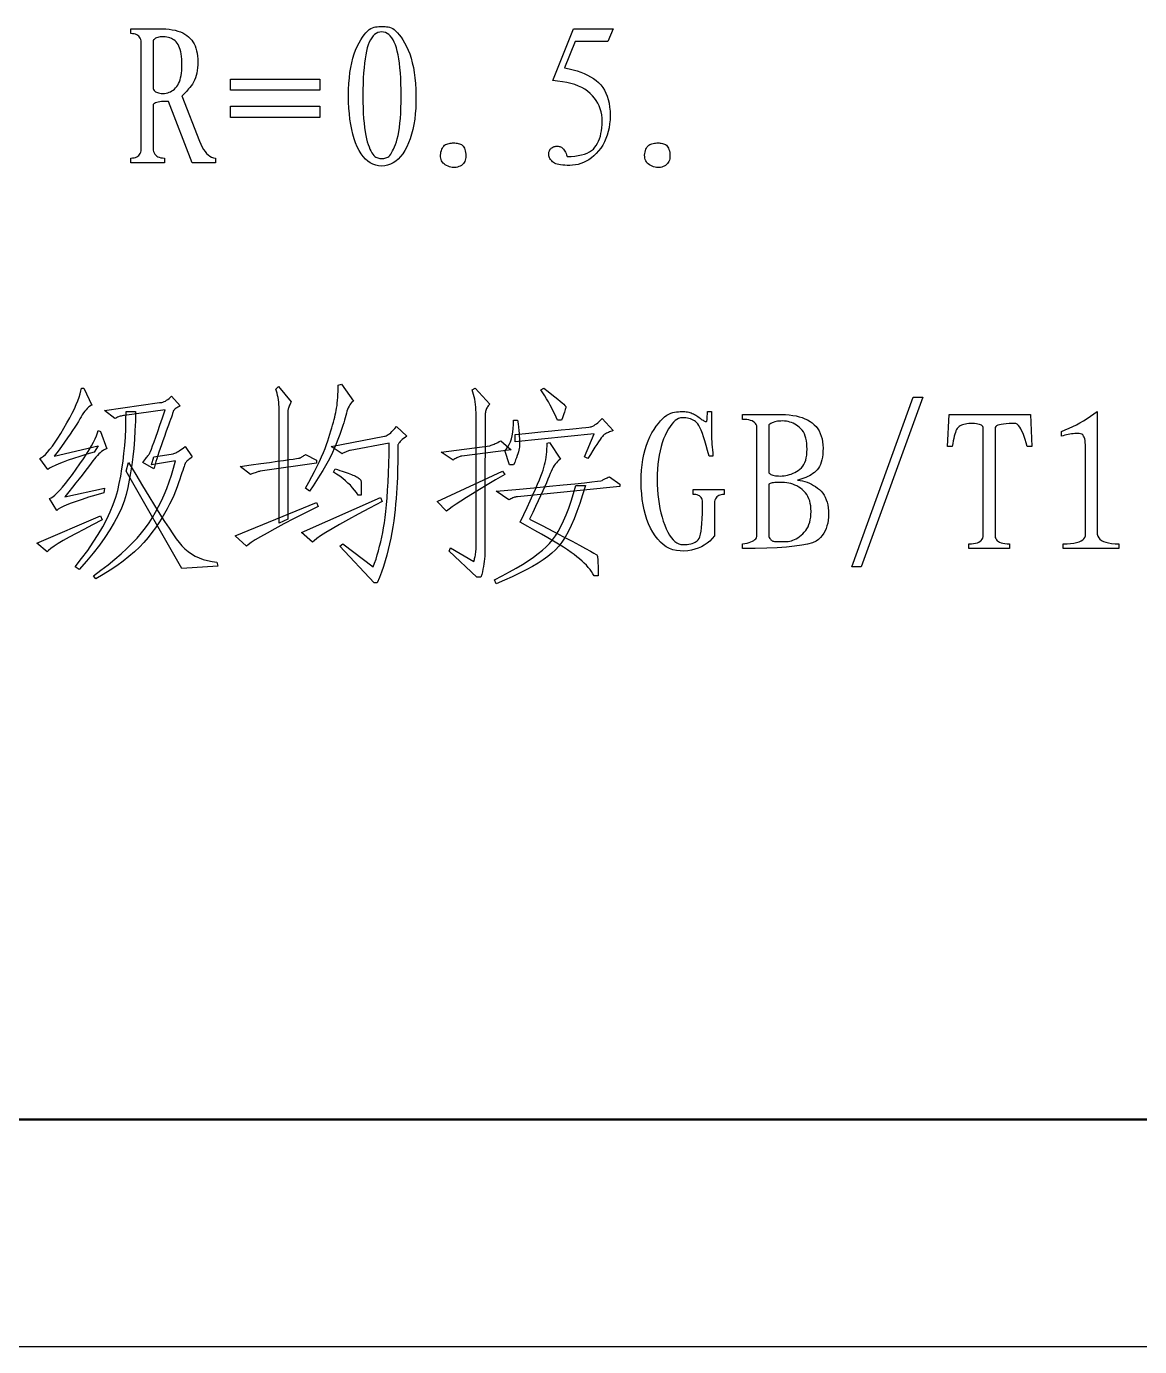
# Model space of a CAD drawing. Extents: x 0 to 420, y 0 to 297.
# Drawn here: x 58.03 to 82.57, y 0 to 29.09 of the extents above; entities that cross this region are included whole.
import ezdxf

# ---------------------------------------------------------------- set-up
doc = ezdxf.new("R2010")
doc.units = 0

msp = doc.modelspace()

# ---------------------------------------------------------------- linework, layer by layer
at = {"color": 7, "lineweight": 50}
msp.add_line((415, 5), (25, 5), dxfattribs=at)
at = {"color": 7, "lineweight": 25}
msp.add_line((0, 0), (420, 0), dxfattribs=at)
for points in [[(66.406, 28.648), (66.444, 28.567), (66.479, 28.48), (66.51, 28.387), (66.537, 28.288), (66.56, 28.182), (66.579, 28.07), (66.594, 27.951), (66.606, 27.827), (66.613, 27.695), (66.617, 27.558), (66.616, 27.42), (66.612, 27.288), (66.602, 27.161), (66.589, 27.04), (66.571, 26.925), (66.548, 26.815), (66.521, 26.711), (66.49, 26.613), (66.455, 26.52), (66.415, 26.433), (66.371, 26.353), (66.325, 26.281), (66.276, 26.218), (66.225, 26.163), (66.171, 26.117), (66.114, 26.079), (66.055, 26.049), (65.993, 26.028), (65.928, 26.015), (65.861, 26.011), (65.794, 26.015), (65.73, 26.028), (65.669, 26.049), (65.611, 26.079), (65.556, 26.117), (65.503, 26.163), (65.454, 26.218), (65.408, 26.281), (65.365, 26.353), (65.325, 26.433), (65.288, 26.52), (65.255, 26.613), (65.226, 26.711), (65.201, 26.815), (65.18, 26.925), (65.162, 27.04), (65.149, 27.161), (65.139, 27.288), (65.133, 27.42), (65.132, 27.558), (65.133, 27.695), (65.139, 27.827), (65.149, 27.951), (65.162, 28.07), (65.18, 28.182), (65.201, 28.288), (65.226, 28.387), (65.255, 28.48), (65.288, 28.567), (65.325, 28.648), (65.363, 28.722), (65.402, 28.788), (65.439, 28.848), (65.477, 28.901), (65.514, 28.947), (65.551, 28.985), (65.587, 29.017), (65.623, 29.042), (65.659, 29.059), (65.694, 29.07), (65.729, 29.076), (65.764, 29.081), (65.799, 29.084), (65.833, 29.087), (65.868, 29.087), (65.902, 29.087), (65.936, 29.084), (65.97, 29.081), (66.003, 29.076), (66.037, 29.07), (66.071, 29.059), (66.105, 29.042), (66.14, 29.017), (66.176, 28.985), (66.213, 28.947), (66.25, 28.901), (66.288, 28.848), (66.326, 28.788), (66.366, 28.722)], [(60.825, 27.365), (60.825, 26.363), (60.834, 26.329), (60.846, 26.299), (60.862, 26.273), (60.881, 26.25), (60.904, 26.231), (60.93, 26.215), (60.96, 26.203), (60.994, 26.194), (61.031, 26.189), (61.071, 26.187), (61.071, 26.081), (60.333, 26.081), (60.333, 26.187), (60.37, 26.188), (60.404, 26.193), (60.434, 26.201), (60.462, 26.212), (60.486, 26.226), (60.508, 26.244), (60.526, 26.264), (60.541, 26.288), (60.553, 26.315), (60.561, 26.345), (60.561, 28.771), (60.553, 28.801), (60.541, 28.828), (60.526, 28.851), (60.508, 28.872), (60.486, 28.889), (60.462, 28.904), (60.434, 28.915), (60.404, 28.923), (60.37, 28.927), (60.333, 28.929), (60.333, 29.034), (61.106, 29.034), (61.178, 29.026), (61.246, 29.015), (61.309, 29.001), (61.369, 28.984), (61.425, 28.964), (61.476, 28.942), (61.524, 28.916), (61.567, 28.888), (61.607, 28.857), (61.642, 28.824), (61.674, 28.787), (61.702, 28.747), (61.727, 28.703), (61.749, 28.656), (61.767, 28.606), (61.783, 28.552), (61.794, 28.496), (61.803, 28.435), (61.808, 28.372), (61.809, 28.305), (61.808, 28.238), (61.803, 28.174), (61.796, 28.114), (61.785, 28.056), (61.772, 28.002), (61.755, 27.951), (61.736, 27.903), (61.714, 27.858), (61.688, 27.816), (61.66, 27.778), (61.631, 27.742), (61.604, 27.71), (61.579, 27.68), (61.556, 27.654), (61.535, 27.63), (61.515, 27.61), (61.498, 27.592), (61.483, 27.578), (61.469, 27.566), (61.458, 27.558), (61.844, 26.556), (61.873, 26.489), (61.903, 26.429), (61.935, 26.375), (61.968, 26.328), (62.003, 26.288), (62.038, 26.254), (62.076, 26.227), (62.114, 26.207), (62.154, 26.194), (62.196, 26.187), (62.196, 26.081), (61.686, 26.081), (61.159, 27.435), (61.105, 27.434), (61.055, 27.432), (61.011, 27.429), (60.97, 27.424), (60.935, 27.417), (60.904, 27.41), (60.877, 27.4), (60.855, 27.39), (60.838, 27.378)], [(61.352, 28.718), (61.33, 28.745), (61.307, 28.769), (61.281, 28.79), (61.254, 28.808), (61.225, 28.824), (61.194, 28.836), (61.161, 28.846), (61.127, 28.853), (61.091, 28.857), (61.053, 28.859), (61.016, 28.858), (60.982, 28.855), (60.952, 28.851), (60.924, 28.845), (60.9, 28.837), (60.878, 28.827), (60.86, 28.816), (60.845, 28.802), (60.833, 28.788), (60.825, 28.771), (60.825, 27.716), (60.833, 27.696), (60.845, 27.678), (60.859, 27.662), (60.875, 27.649), (60.895, 27.637), (60.918, 27.628), (60.943, 27.62), (60.971, 27.615), (61.002, 27.612), (61.036, 27.611), (61.074, 27.612), (61.11, 27.617), (61.145, 27.624), (61.178, 27.635), (61.209, 27.648), (61.239, 27.664), (61.268, 27.684), (61.295, 27.706), (61.32, 27.732), (61.343, 27.76), (61.365, 27.792), (61.385, 27.827), (61.402, 27.866), (61.417, 27.909), (61.429, 27.956), (61.439, 28.006), (61.447, 28.06), (61.453, 28.117), (61.457, 28.179), (61.458, 28.243), (61.457, 28.308), (61.453, 28.369), (61.448, 28.426), (61.441, 28.48), (61.431, 28.529), (61.42, 28.575), (61.406, 28.616), (61.39, 28.654), (61.372, 28.688)], [(65.545, 26.547), (65.564, 26.488), (65.584, 26.435), (65.604, 26.386), (65.625, 26.343), (65.646, 26.305), (65.667, 26.273), (65.689, 26.246), (65.711, 26.224), (65.733, 26.207), (65.756, 26.196), (65.778, 26.188), (65.801, 26.182), (65.823, 26.177), (65.846, 26.175), (65.868, 26.174), (65.889, 26.175), (65.911, 26.177), (65.933, 26.182), (65.954, 26.188), (65.975, 26.196), (65.996, 26.207), (66.017, 26.224), (66.039, 26.246), (66.06, 26.273), (66.081, 26.305), (66.102, 26.343), (66.123, 26.386), (66.144, 26.435), (66.165, 26.488), (66.186, 26.547), (66.206, 26.613), (66.224, 26.686), (66.24, 26.767), (66.254, 26.857), (66.265, 26.954), (66.275, 27.059), (66.282, 27.172), (66.287, 27.292), (66.291, 27.421), (66.292, 27.558), (66.291, 27.695), (66.287, 27.825), (66.282, 27.948), (66.275, 28.064), (66.265, 28.173), (66.254, 28.275), (66.24, 28.37), (66.224, 28.458), (66.206, 28.539), (66.186, 28.613), (66.164, 28.679), (66.139, 28.739), (66.113, 28.792), (66.084, 28.838), (66.052, 28.876), (66.018, 28.908), (65.983, 28.933), (65.944, 28.95), (65.904, 28.961), (65.861, 28.964), (65.818, 28.961), (65.778, 28.95), (65.74, 28.933), (65.705, 28.908), (65.672, 28.876), (65.642, 28.838), (65.614, 28.792), (65.588, 28.739), (65.565, 28.679), (65.545, 28.613), (65.526, 28.539), (65.51, 28.458), (65.495, 28.37), (65.483, 28.275), (65.472, 28.173), (65.463, 28.064), (65.457, 27.948), (65.452, 27.825), (65.449, 27.695), (65.448, 27.558), (65.449, 27.421), (65.452, 27.292), (65.457, 27.172), (65.463, 27.059), (65.472, 26.954), (65.483, 26.857), (65.495, 26.767), (65.51, 26.686), (65.526, 26.613)], [(70.721, 26.995), (70.719, 27.068), (70.711, 27.138), (70.698, 27.206), (70.679, 27.271), (70.655, 27.334), (70.626, 27.394), (70.592, 27.452), (70.553, 27.507), (70.508, 27.56), (70.458, 27.611), (70.402, 27.658), (70.34, 27.701), (70.273, 27.739), (70.199, 27.774), (70.119, 27.804), (70.034, 27.83), (69.942, 27.852), (69.845, 27.869), (69.741, 27.883), (69.632, 27.892), (70.089, 29.034), (70.967, 29.034), (70.844, 28.753), (70.124, 28.753), (69.895, 28.173), (69.991, 28.154), (70.083, 28.132), (70.169, 28.107), (70.251, 28.079), (70.328, 28.048), (70.4, 28.014), (70.468, 27.977), (70.531, 27.937), (70.589, 27.894), (70.642, 27.848), (70.691, 27.798), (70.734, 27.743), (70.772, 27.683), (70.805, 27.619), (70.833, 27.549), (70.856, 27.475), (70.874, 27.395), (70.887, 27.311), (70.895, 27.221), (70.897, 27.127), (70.895, 27.032), (70.887, 26.941), (70.874, 26.854), (70.856, 26.77), (70.833, 26.69), (70.805, 26.614), (70.772, 26.541), (70.734, 26.472), (70.691, 26.407), (70.642, 26.345), (70.591, 26.288), (70.538, 26.237), (70.484, 26.191), (70.428, 26.151), (70.372, 26.117), (70.314, 26.088), (70.255, 26.064), (70.195, 26.047), (70.134, 26.035), (70.071, 26.029), (70.01, 26.026), (69.953, 26.025), (69.9, 26.027), (69.852, 26.03), (69.807, 26.035), (69.767, 26.042), (69.731, 26.051), (69.7, 26.062), (69.672, 26.075), (69.649, 26.09), (69.629, 26.106), (69.611, 26.123), (69.595, 26.14), (69.582, 26.158), (69.57, 26.176), (69.56, 26.195), (69.553, 26.214), (69.548, 26.234), (69.545, 26.254), (69.544, 26.275), (69.544, 26.295), (69.547, 26.314), (69.552, 26.332), (69.558, 26.349), (69.566, 26.365), (69.575, 26.379), (69.587, 26.392), (69.6, 26.404), (69.615, 26.415), (69.632, 26.424), (69.649, 26.432), (69.667, 26.439), (69.684, 26.443), (69.702, 26.447), (69.719, 26.448), (69.737, 26.448), (69.755, 26.447), (69.772, 26.444), (69.79, 26.439), (69.807, 26.433), (69.825, 26.424), (69.841, 26.413), (69.857, 26.399), (69.872, 26.382), (69.886, 26.363), (69.9, 26.34), (69.913, 26.315), (69.925, 26.287), (69.937, 26.256), (69.948, 26.222), (70.036, 26.224), (70.119, 26.23), (70.195, 26.24), (70.266, 26.254), (70.33, 26.273), (70.389, 26.295), (70.441, 26.321), (70.488, 26.351), (70.529, 26.386), (70.563, 26.424), (70.593, 26.466), (70.62, 26.512), (70.644, 26.56), (70.664, 26.613), (70.682, 26.668), (70.696, 26.727), (70.707, 26.789), (70.715, 26.854), (70.72, 26.923)], [(62.53, 27.927), (64.499, 27.927), (64.499, 27.681), (62.53, 27.681)], [(62.53, 27.329), (64.499, 27.329), (64.499, 27.083), (62.53, 27.083)], [(67.592, 26.011), (67.564, 25.998), (67.535, 25.989), (67.506, 25.982), (67.477, 25.979), (67.447, 25.978), (67.417, 25.98), (67.387, 25.986), (67.356, 25.994), (67.325, 26.006), (67.294, 26.02), (67.264, 26.037), (67.238, 26.056), (67.215, 26.077), (67.197, 26.1), (67.182, 26.125), (67.17, 26.153), (67.163, 26.182), (67.159, 26.214), (67.158, 26.248), (67.162, 26.284), (67.168, 26.319), (67.177, 26.351), (67.187, 26.381), (67.2, 26.407), (67.215, 26.431), (67.231, 26.451), (67.25, 26.469), (67.271, 26.483), (67.295, 26.495), (67.32, 26.503), (67.346, 26.51), (67.372, 26.514), (67.398, 26.518), (67.424, 26.52), (67.45, 26.521), (67.475, 26.52), (67.5, 26.518), (67.525, 26.514), (67.55, 26.51), (67.575, 26.503), (67.598, 26.495), (67.62, 26.483), (67.639, 26.468), (67.656, 26.45), (67.672, 26.429), (67.685, 26.404), (67.695, 26.376), (67.704, 26.346), (67.711, 26.312), (67.715, 26.275), (67.717, 26.237), (67.716, 26.202), (67.712, 26.17), (67.704, 26.14), (67.694, 26.112), (67.68, 26.087), (67.663, 26.064), (67.642, 26.044), (67.619, 26.026)], [(72.092, 26.011), (72.064, 25.998), (72.035, 25.989), (72.006, 25.982), (71.977, 25.979), (71.947, 25.978), (71.917, 25.98), (71.887, 25.986), (71.856, 25.994), (71.825, 26.006), (71.794, 26.02), (71.764, 26.037), (71.738, 26.056), (71.715, 26.077), (71.697, 26.1), (71.682, 26.125), (71.67, 26.153), (71.663, 26.182), (71.659, 26.214), (71.658, 26.248), (71.662, 26.284), (71.668, 26.319), (71.677, 26.351), (71.687, 26.381), (71.7, 26.407), (71.715, 26.431), (71.731, 26.451), (71.75, 26.469), (71.771, 26.483), (71.795, 26.495), (71.82, 26.503), (71.846, 26.51), (71.872, 26.514), (71.898, 26.518), (71.924, 26.52), (71.95, 26.521), (71.975, 26.52), (72, 26.518), (72.025, 26.514), (72.05, 26.51), (72.075, 26.503), (72.098, 26.495), (72.12, 26.483), (72.139, 26.468), (72.156, 26.45), (72.172, 26.429), (72.185, 26.404), (72.195, 26.376), (72.204, 26.346), (72.211, 26.312), (72.215, 26.275), (72.217, 26.237), (72.216, 26.202), (72.212, 26.17), (72.204, 26.14), (72.194, 26.112), (72.18, 26.087), (72.163, 26.064), (72.142, 26.044), (72.119, 26.026)], [(59.612, 19.849), (59.524, 19.708), (59.359, 19.66), (59.208, 19.614), (59.071, 19.57), (58.948, 19.528), (58.839, 19.489), (58.744, 19.451), (58.663, 19.415), (58.596, 19.382), (58.543, 19.351), (58.505, 19.322), (58.329, 19.568), (58.366, 19.587), (58.406, 19.617), (58.45, 19.657), (58.498, 19.708), (58.548, 19.77), (58.603, 19.842), (58.661, 19.925), (58.723, 20.018), (58.788, 20.121), (58.856, 20.236), (58.923, 20.352), (58.984, 20.462), (59.039, 20.566), (59.087, 20.663), (59.129, 20.754), (59.164, 20.839), (59.193, 20.917), (59.216, 20.989), (59.233, 21.055), (59.243, 21.115), (59.296, 21.115), (59.471, 20.745), (59.447, 20.733), (59.421, 20.716), (59.396, 20.696), (59.37, 20.671), (59.344, 20.642), (59.317, 20.609), (59.29, 20.573), (59.263, 20.532), (59.236, 20.487), (59.208, 20.438), (59.177, 20.384), (59.14, 20.324), (59.098, 20.257), (59.05, 20.185), (58.997, 20.106), (58.938, 20.021), (58.873, 19.93), (58.803, 19.833), (58.727, 19.73), (58.645, 19.62)], [(63.602, 18.144), (63.602, 20.605), (63.602, 20.657), (63.599, 20.709), (63.596, 20.76), (63.591, 20.81), (63.585, 20.86), (63.577, 20.909), (63.568, 20.957), (63.557, 21.004), (63.545, 21.051), (63.532, 21.097), (63.585, 21.15), (63.866, 20.816), (63.853, 20.788), (63.841, 20.763), (63.83, 20.739), (63.821, 20.717), (63.813, 20.697), (63.807, 20.679), (63.802, 20.662), (63.798, 20.647), (63.796, 20.634), (63.796, 20.622), (63.796, 20.589), (63.796, 20.51), (63.796, 20.385), (63.796, 20.215), (63.796, 19.998), (63.796, 19.736), (63.796, 19.429), (63.796, 19.075), (63.796, 18.676), (63.796, 18.232)], [(64.85, 20.578), (64.86, 20.627), (64.869, 20.679), (64.877, 20.733), (64.884, 20.789), (64.89, 20.849), (64.895, 20.911), (64.898, 20.975), (64.901, 21.042), (64.902, 21.112), (64.903, 21.185), (64.973, 21.202), (65.237, 20.833), (65.216, 20.817), (65.197, 20.798), (65.178, 20.775), (65.16, 20.749), (65.142, 20.719), (65.126, 20.686), (65.111, 20.649), (65.096, 20.608), (65.083, 20.564), (65.07, 20.517), (65.057, 20.466), (65.042, 20.412), (65.024, 20.355), (65.005, 20.295), (64.984, 20.231), (64.961, 20.165), (64.936, 20.095), (64.91, 20.022), (64.881, 19.946), (64.85, 19.867), (64.816, 19.784), (64.776, 19.696), (64.732, 19.605), (64.682, 19.509), (64.626, 19.409), (64.565, 19.305), (64.5, 19.197), (64.428, 19.085), (64.352, 18.968), (64.27, 18.847), (64.182, 18.917), (64.254, 19.045), (64.32, 19.167), (64.382, 19.284), (64.438, 19.395), (64.49, 19.502), (64.537, 19.603), (64.578, 19.699), (64.615, 19.789), (64.647, 19.874), (64.674, 19.954), (64.698, 20.03), (64.721, 20.103), (64.742, 20.173), (64.762, 20.24), (64.78, 20.304), (64.797, 20.365), (64.812, 20.423), (64.826, 20.478), (64.839, 20.529)], [(67.891, 17.3), (67.898, 17.319), (67.905, 17.339), (67.911, 17.361), (67.917, 17.384), (67.922, 17.41), (67.927, 17.437), (67.932, 17.466), (67.936, 17.497), (67.94, 17.529), (67.944, 17.564), (67.944, 20.517), (67.943, 20.579), (67.94, 20.641), (67.936, 20.7), (67.93, 20.759), (67.922, 20.816), (67.912, 20.871), (67.901, 20.925), (67.888, 20.978), (67.873, 21.029), (67.856, 21.079), (67.926, 21.115), (68.243, 20.763), (68.226, 20.745), (68.211, 20.727), (68.197, 20.708), (68.185, 20.688), (68.175, 20.669), (68.166, 20.648), (68.159, 20.627), (68.153, 20.605), (68.149, 20.583), (68.146, 20.561), (68.144, 20.51), (68.143, 20.403), (68.142, 20.24), (68.141, 20.021), (68.14, 19.746), (68.139, 19.414), (68.138, 19.027), (68.138, 18.584), (68.137, 18.084), (68.137, 17.529), (68.136, 17.472), (68.134, 17.415), (68.129, 17.358), (68.123, 17.301), (68.115, 17.243), (68.106, 17.185), (68.094, 17.126), (68.081, 17.067), (68.066, 17.008), (68.049, 16.949), (67.962, 16.949), (67.346, 17.529), (67.382, 17.599)], [(69.737, 20.411), (69.708, 20.478), (69.677, 20.545), (69.645, 20.612), (69.61, 20.679), (69.574, 20.745), (69.537, 20.812), (69.497, 20.879), (69.456, 20.946), (69.413, 21.013), (69.368, 21.079), (69.438, 21.115), (69.528, 21.044), (69.609, 20.98), (69.681, 20.923), (69.743, 20.873), (69.796, 20.829), (69.84, 20.792), (69.874, 20.761), (69.899, 20.738), (69.915, 20.721), (69.922, 20.71), (69.922, 20.701), (69.92, 20.687), (69.917, 20.669), (69.91, 20.646), (69.902, 20.618), (69.891, 20.586), (69.878, 20.549), (69.862, 20.508), (69.845, 20.462), (69.825, 20.411)], [(60.965, 20.798), (60.99, 20.8), (61.015, 20.804), (61.041, 20.811), (61.067, 20.821), (61.093, 20.833), (61.119, 20.849), (61.146, 20.867), (61.174, 20.888), (61.201, 20.912), (61.229, 20.939), (61.423, 20.728), (61.396, 20.714), (61.371, 20.7), (61.349, 20.686), (61.33, 20.673), (61.313, 20.66), (61.298, 20.647), (61.286, 20.634), (61.276, 20.621), (61.269, 20.608), (61.264, 20.596), (61.259, 20.579), (61.251, 20.555), (61.24, 20.521), (61.225, 20.479), (61.207, 20.429), (61.186, 20.37), (61.162, 20.303), (61.135, 20.228), (61.105, 20.144), (61.071, 20.051), (61.037, 19.957), (61.006, 19.868), (60.977, 19.784), (60.95, 19.705), (60.926, 19.631), (60.904, 19.563), (60.885, 19.499), (60.868, 19.441), (60.854, 19.387), (60.842, 19.339), (60.596, 19.48), (60.62, 19.51), (60.642, 19.538), (60.661, 19.564), (60.679, 19.587), (60.695, 19.607), (60.709, 19.625), (60.721, 19.641), (60.731, 19.654), (60.74, 19.665), (60.746, 19.673), (60.754, 19.689), (60.768, 19.723), (60.788, 19.775), (60.813, 19.845), (60.845, 19.932), (60.882, 20.038), (60.925, 20.162), (60.974, 20.303), (61.028, 20.463), (61.089, 20.64), (60.192, 20.517), (60.168, 20.513), (60.144, 20.508), (60.121, 20.503), (60.099, 20.497), (60.078, 20.491), (60.057, 20.483), (60.037, 20.475), (60.018, 20.466), (59.999, 20.457), (59.981, 20.447), (59.753, 20.622)], [(77.577, 20.921), (77.788, 20.921), (76.434, 17.177), (76.223, 17.177)], [(60.438, 20.605), (60.433, 20.39), (60.424, 20.183), (60.412, 19.983), (60.396, 19.789), (60.377, 19.603), (60.354, 19.424), (60.327, 19.251), (60.298, 19.086), (60.264, 18.928), (60.227, 18.777), (60.182, 18.627), (60.124, 18.474), (60.053, 18.318), (59.968, 18.158), (59.871, 17.994), (59.761, 17.827), (59.638, 17.657), (59.502, 17.483), (59.352, 17.305), (59.19, 17.124), (59.102, 17.177), (59.248, 17.362), (59.382, 17.543), (59.504, 17.72), (59.615, 17.894), (59.715, 18.065), (59.804, 18.232), (59.88, 18.395), (59.946, 18.555), (60, 18.712), (60.043, 18.865), (60.078, 19.018), (60.109, 19.176), (60.137, 19.339), (60.161, 19.506), (60.181, 19.678), (60.198, 19.854), (60.211, 20.035), (60.22, 20.22), (60.225, 20.41), (60.227, 20.605)], [(68.902, 19.849), (68.899, 19.819), (68.894, 19.787), (68.886, 19.752), (68.877, 19.714), (68.865, 19.673), (68.85, 19.63), (68.834, 19.583), (68.815, 19.534), (68.794, 19.482), (68.77, 19.427), (68.682, 19.427), (68.577, 19.743), (68.614, 19.782), (68.646, 19.826), (68.675, 19.877), (68.701, 19.935), (68.722, 19.998), (68.739, 20.068), (68.753, 20.145), (68.762, 20.227), (68.768, 20.316), (68.77, 20.411), (68.858, 20.411), (68.868, 20.33), (68.877, 20.254), (68.884, 20.184), (68.89, 20.119), (68.895, 20.06), (68.899, 20.006), (68.902, 19.959), (68.903, 19.916), (68.903, 19.88)], [(68.805, 20.095), (69.103, 20.125), (69.372, 20.152), (69.611, 20.176), (69.821, 20.198), (70.001, 20.216), (70.151, 20.231), (70.272, 20.243), (70.363, 20.253), (70.425, 20.259), (70.458, 20.262), (70.476, 20.265), (70.496, 20.272), (70.518, 20.282), (70.542, 20.296), (70.568, 20.313), (70.595, 20.333), (70.624, 20.356), (70.655, 20.383), (70.687, 20.413), (70.721, 20.447), (70.967, 20.183), (70.937, 20.172), (70.908, 20.162), (70.882, 20.152), (70.858, 20.142), (70.836, 20.132), (70.816, 20.123), (70.798, 20.113), (70.782, 20.104), (70.768, 20.095), (70.757, 20.086), (70.743, 20.073), (70.726, 20.051), (70.703, 20.021), (70.675, 19.982), (70.642, 19.935), (70.605, 19.878), (70.562, 19.814), (70.515, 19.74), (70.462, 19.658), (70.405, 19.568), (70.335, 19.603), (70.546, 20.113), (68.805, 19.937)], [(72.277, 20.578), (72.32, 20.586), (72.361, 20.593), (72.401, 20.598), (72.439, 20.601), (72.475, 20.603), (72.509, 20.603), (72.542, 20.601), (72.572, 20.598), (72.601, 20.593), (72.629, 20.587), (72.655, 20.58), (72.681, 20.571), (72.707, 20.561), (72.733, 20.549), (72.758, 20.537), (72.784, 20.523), (72.809, 20.508), (72.834, 20.492), (72.859, 20.474), (72.883, 20.455), (72.907, 20.437), (72.928, 20.422), (72.948, 20.408), (72.965, 20.398), (72.98, 20.389), (72.993, 20.384), (73.004, 20.38), (73.013, 20.379), (73.02, 20.381), (73.024, 20.385), (73.027, 20.392), (73.03, 20.402), (73.033, 20.416), (73.035, 20.433), (73.037, 20.453), (73.039, 20.477), (73.04, 20.504), (73.041, 20.534), (73.041, 20.568), (73.042, 20.605), (73.13, 20.605), (73.13, 20.566), (73.13, 20.526), (73.13, 20.486), (73.13, 20.446), (73.13, 20.405), (73.13, 20.363), (73.13, 20.321), (73.13, 20.279), (73.13, 20.235), (73.13, 20.192), (73.13, 20.146), (73.131, 20.099), (73.133, 20.048), (73.135, 19.995), (73.138, 19.939), (73.142, 19.881), (73.147, 19.819), (73.152, 19.756), (73.158, 19.689), (73.165, 19.62), (73.077, 19.62), (73.046, 19.742), (73.015, 19.852), (72.986, 19.953), (72.957, 20.042), (72.93, 20.121), (72.903, 20.19), (72.877, 20.248), (72.852, 20.295), (72.828, 20.332), (72.804, 20.359), (72.781, 20.379), (72.755, 20.397), (72.728, 20.412), (72.699, 20.426), (72.668, 20.438), (72.636, 20.447), (72.601, 20.455), (72.565, 20.46), (72.527, 20.463), (72.488, 20.464), (72.448, 20.46), (72.408, 20.449), (72.369, 20.429), (72.33, 20.402), (72.292, 20.367), (72.255, 20.325), (72.218, 20.275), (72.181, 20.217), (72.145, 20.151), (72.11, 20.077), (72.077, 19.998), (72.047, 19.915), (72.02, 19.828), (71.998, 19.737), (71.978, 19.642), (71.962, 19.544), (71.95, 19.441), (71.941, 19.335), (71.936, 19.225), (71.934, 19.111), (71.936, 18.996), (71.941, 18.885), (71.949, 18.776), (71.961, 18.67), (71.976, 18.568), (71.994, 18.468), (72.016, 18.372), (72.041, 18.278), (72.07, 18.188), (72.101, 18.1), (72.135, 18.018), (72.171, 17.945), (72.208, 17.88), (72.246, 17.824), (72.286, 17.777), (72.327, 17.738), (72.369, 17.708), (72.413, 17.686), (72.459, 17.674), (72.506, 17.669), (72.552, 17.67), (72.595, 17.673), (72.635, 17.679), (72.673, 17.686), (72.708, 17.696), (72.74, 17.707), (72.769, 17.721), (72.795, 17.737), (72.819, 17.755), (72.84, 17.775), (72.858, 17.802), (72.874, 17.843), (72.889, 17.897), (72.901, 17.963), (72.912, 18.043), (72.921, 18.135), (72.927, 18.241), (72.932, 18.36), (72.935, 18.491), (72.936, 18.636), (72.928, 18.663), (72.917, 18.687), (72.902, 18.708), (72.886, 18.726), (72.866, 18.742), (72.843, 18.754), (72.818, 18.764), (72.79, 18.771), (72.759, 18.775), (72.725, 18.777), (72.725, 18.882), (73.411, 18.882), (73.411, 18.777), (73.377, 18.775), (73.346, 18.77), (73.318, 18.762), (73.293, 18.751), (73.27, 18.737), (73.25, 18.72), (73.234, 18.699), (73.22, 18.675), (73.208, 18.649), (73.2, 18.618), (73.2, 17.863), (73.149, 17.802), (73.094, 17.748), (73.036, 17.7), (72.973, 17.657), (72.908, 17.621), (72.838, 17.59), (72.765, 17.566), (72.688, 17.548), (72.607, 17.535), (72.523, 17.529), (72.439, 17.53), (72.358, 17.54), (72.281, 17.558), (72.207, 17.586), (72.136, 17.623), (72.07, 17.669), (72.006, 17.724), (71.947, 17.787), (71.89, 17.86), (71.838, 17.942), (71.789, 18.03), (71.746, 18.124), (71.708, 18.222), (71.674, 18.326), (71.646, 18.434), (71.623, 18.547), (71.606, 18.665), (71.593, 18.788), (71.585, 18.916), (71.583, 19.049), (71.585, 19.182), (71.592, 19.309), (71.604, 19.431), (71.621, 19.547), (71.642, 19.658), (71.668, 19.763), (71.699, 19.863), (71.735, 19.958), (71.775, 20.047), (71.82, 20.13), (71.867, 20.207), (71.914, 20.277), (71.961, 20.34), (72.007, 20.396), (72.053, 20.444), (72.098, 20.486), (72.144, 20.52), (72.188, 20.546), (72.233, 20.566)], [(73.815, 17.687), (73.869, 17.695), (73.918, 17.704), (73.962, 17.716), (74.001, 17.729), (74.035, 17.744), (74.064, 17.761), (74.088, 17.779), (74.108, 17.799), (74.122, 17.821), (74.132, 17.845), (74.132, 20.288), (74.119, 20.315), (74.102, 20.339), (74.081, 20.36), (74.056, 20.378), (74.026, 20.394), (73.992, 20.407), (73.954, 20.416), (73.912, 20.423), (73.866, 20.428), (73.815, 20.429), (73.815, 20.534), (74.676, 20.534), (74.762, 20.533), (74.844, 20.527), (74.922, 20.518), (74.996, 20.505), (75.065, 20.488), (75.131, 20.468), (75.193, 20.444), (75.25, 20.416), (75.304, 20.385), (75.353, 20.35), (75.398, 20.311), (75.439, 20.269), (75.474, 20.223), (75.505, 20.173), (75.531, 20.119), (75.553, 20.062), (75.569, 20.001), (75.581, 19.936), (75.588, 19.868), (75.59, 19.796), (75.589, 19.725), (75.584, 19.658), (75.576, 19.595), (75.565, 19.537), (75.551, 19.484), (75.534, 19.435), (75.513, 19.391), (75.489, 19.352), (75.462, 19.317), (75.432, 19.286), (75.4, 19.259), (75.365, 19.234), (75.329, 19.21), (75.292, 19.188), (75.252, 19.168), (75.211, 19.149), (75.168, 19.133), (75.123, 19.118), (75.076, 19.104), (75.028, 19.093), (75.083, 19.085), (75.137, 19.073), (75.19, 19.059), (75.24, 19.042), (75.289, 19.023), (75.337, 19), (75.383, 18.975), (75.427, 18.947), (75.47, 18.916), (75.511, 18.882), (75.55, 18.845), (75.584, 18.804), (75.614, 18.76), (75.641, 18.712), (75.663, 18.66), (75.681, 18.605), (75.695, 18.546), (75.705, 18.483), (75.712, 18.416), (75.714, 18.346), (75.711, 18.276), (75.705, 18.208), (75.694, 18.144), (75.678, 18.083), (75.659, 18.025), (75.634, 17.971), (75.606, 17.919), (75.573, 17.871), (75.536, 17.826), (75.494, 17.784), (75.437, 17.745), (75.356, 17.711), (75.25, 17.68), (75.12, 17.654), (74.964, 17.632), (74.784, 17.614), (74.579, 17.6), (74.349, 17.589), (74.094, 17.583), (73.815, 17.581)], [(74.703, 20.394), (74.663, 20.393), (74.626, 20.39), (74.59, 20.386), (74.557, 20.38), (74.525, 20.372), (74.495, 20.362), (74.467, 20.351), (74.441, 20.338), (74.417, 20.323), (74.395, 20.306), (74.395, 19.251), (74.407, 19.238), (74.422, 19.226), (74.44, 19.215), (74.461, 19.206), (74.485, 19.199), (74.512, 19.192), (74.542, 19.187), (74.575, 19.184), (74.611, 19.182), (74.65, 19.181), (74.69, 19.182), (74.731, 19.186), (74.771, 19.192), (74.81, 19.201), (74.85, 19.212), (74.889, 19.225), (74.929, 19.241), (74.968, 19.26), (75.007, 19.281), (75.046, 19.304), (75.082, 19.331), (75.115, 19.362), (75.144, 19.398), (75.169, 19.438), (75.191, 19.482), (75.208, 19.531), (75.222, 19.584), (75.231, 19.642), (75.237, 19.703), (75.239, 19.77), (75.237, 19.836), (75.232, 19.899), (75.224, 19.957), (75.212, 20.012), (75.197, 20.062), (75.179, 20.108), (75.157, 20.151), (75.132, 20.189), (75.104, 20.223), (75.072, 20.253), (75.038, 20.28), (75.004, 20.304), (74.969, 20.325), (74.933, 20.343), (74.896, 20.359), (74.859, 20.371), (74.821, 20.381), (74.782, 20.388), (74.743, 20.392)], [(79.844, 20.341), (79.764, 20.34), (79.691, 20.338), (79.626, 20.333), (79.569, 20.327), (79.519, 20.319), (79.477, 20.309), (79.443, 20.298), (79.417, 20.285), (79.398, 20.27), (79.387, 20.253), (79.387, 17.827), (79.397, 17.801), (79.411, 17.777), (79.431, 17.756), (79.455, 17.737), (79.484, 17.722), (79.518, 17.709), (79.557, 17.699), (79.601, 17.692), (79.65, 17.688), (79.704, 17.687), (79.704, 17.581), (78.807, 17.581), (78.807, 17.687), (78.861, 17.688), (78.91, 17.693), (78.954, 17.701), (78.993, 17.712), (79.027, 17.726), (79.056, 17.744), (79.08, 17.764), (79.1, 17.788), (79.114, 17.815), (79.124, 17.845), (79.124, 20.253), (79.115, 20.27), (79.101, 20.285), (79.084, 20.298), (79.062, 20.309), (79.036, 20.319), (79.006, 20.327), (78.971, 20.333), (78.932, 20.338), (78.89, 20.34), (78.842, 20.341), (78.802, 20.337), (78.764, 20.332), (78.729, 20.325), (78.696, 20.317), (78.667, 20.308), (78.64, 20.298), (78.616, 20.286), (78.595, 20.274), (78.577, 20.26), (78.561, 20.244), (78.547, 20.226), (78.534, 20.203), (78.521, 20.174), (78.508, 20.14), (78.495, 20.102), (78.483, 20.058), (78.471, 20.009), (78.46, 19.955), (78.449, 19.896), (78.438, 19.831), (78.333, 19.831), (78.368, 20.534), (80.161, 20.534), (80.196, 19.831), (80.09, 19.831), (80.069, 19.912), (80.047, 19.987), (80.024, 20.054), (80, 20.115), (79.976, 20.17), (79.951, 20.217), (79.926, 20.258), (79.899, 20.293), (79.872, 20.32)], [(81.374, 19.867), (81.372, 19.917), (81.367, 19.961), (81.359, 20), (81.347, 20.034), (81.332, 20.062), (81.314, 20.085), (81.292, 20.102), (81.267, 20.114), (81.238, 20.12), (81.207, 20.121), (81.173, 20.119), (81.139, 20.116), (81.104, 20.112), (81.069, 20.107), (81.033, 20.102), (80.997, 20.095), (80.96, 20.088), (80.923, 20.079), (80.885, 20.07), (80.846, 20.06), (80.846, 20.165), (80.93, 20.198), (81.013, 20.234), (81.095, 20.271), (81.175, 20.312), (81.255, 20.354), (81.334, 20.399), (81.411, 20.447), (81.488, 20.497), (81.563, 20.55), (81.637, 20.605), (81.637, 17.898), (81.648, 17.858), (81.668, 17.822), (81.695, 17.79), (81.73, 17.763), (81.774, 17.74), (81.825, 17.721), (81.885, 17.706), (81.952, 17.695), (82.028, 17.689), (82.112, 17.687), (82.112, 17.581), (80.882, 17.581), (80.882, 17.687), (80.969, 17.689), (81.047, 17.694), (81.118, 17.703), (81.18, 17.715), (81.233, 17.731), (81.278, 17.75), (81.315, 17.773), (81.343, 17.799), (81.362, 17.829), (81.374, 17.863)], [(59.735, 18.812), (59.56, 18.76), (59.401, 18.712), (59.258, 18.666), (59.13, 18.623), (59.019, 18.583), (58.923, 18.546), (58.843, 18.512), (58.779, 18.48), (58.73, 18.451), (58.698, 18.425), (58.54, 18.689), (58.574, 18.702), (58.614, 18.726), (58.659, 18.761), (58.71, 18.808), (58.766, 18.867), (58.828, 18.937), (58.895, 19.018), (58.967, 19.111), (59.045, 19.215), (59.129, 19.33), (59.211, 19.448), (59.286, 19.559), (59.353, 19.662), (59.413, 19.758), (59.465, 19.847), (59.509, 19.928), (59.546, 20.003), (59.576, 20.07), (59.598, 20.13), (59.612, 20.183), (59.665, 20.165), (59.805, 19.779), (59.777, 19.77), (59.748, 19.757), (59.719, 19.74), (59.689, 19.72), (59.658, 19.695), (59.627, 19.667), (59.596, 19.635), (59.563, 19.599), (59.531, 19.559), (59.498, 19.515), (59.461, 19.466), (59.419, 19.41), (59.371, 19.348), (59.318, 19.279), (59.258, 19.203), (59.193, 19.12), (59.122, 19.031), (59.045, 18.936), (58.962, 18.833), (58.874, 18.724), (59.753, 18.917)], [(65.676, 17.177), (65.707, 17.263), (65.737, 17.351), (65.765, 17.442), (65.792, 17.536), (65.817, 17.632), (65.841, 17.731), (65.863, 17.832), (65.885, 17.936), (65.904, 18.043), (65.923, 18.153), (65.939, 18.27), (65.955, 18.4), (65.969, 18.543), (65.982, 18.698), (65.993, 18.867), (66.003, 19.048), (66.011, 19.242), (66.018, 19.449), (66.024, 19.669), (66.028, 19.902), (65.167, 19.743), (65.149, 19.74), (65.132, 19.735), (65.114, 19.73), (65.096, 19.724), (65.079, 19.717), (65.061, 19.71), (65.044, 19.702), (65.026, 19.693), (65.008, 19.683), (64.991, 19.673), (64.745, 19.831), (65.923, 20.06), (65.941, 20.062), (65.961, 20.068), (65.983, 20.079), (66.007, 20.094), (66.032, 20.113), (66.06, 20.136), (66.089, 20.163), (66.119, 20.195), (66.152, 20.231), (66.186, 20.271), (66.415, 20.06), (66.378, 20.033), (66.345, 20.007), (66.316, 19.983), (66.291, 19.961), (66.27, 19.941), (66.252, 19.923), (66.239, 19.906), (66.229, 19.891), (66.223, 19.878), (66.221, 19.867), (66.221, 19.851), (66.221, 19.825), (66.221, 19.79), (66.22, 19.744), (66.219, 19.689), (66.218, 19.623), (66.217, 19.547), (66.216, 19.462), (66.214, 19.366), (66.213, 19.26), (66.21, 19.148), (66.206, 19.035), (66.199, 18.92), (66.191, 18.803), (66.182, 18.684), (66.17, 18.564), (66.157, 18.442), (66.142, 18.318), (66.126, 18.192), (66.107, 18.065), (66.086, 17.937), (66.062, 17.81), (66.036, 17.684), (66.006, 17.559), (65.973, 17.434), (65.937, 17.311), (65.899, 17.188), (65.857, 17.066), (65.812, 16.945), (65.764, 16.825), (65.694, 16.825), (64.938, 17.634), (65.008, 17.687)], [(60.798, 17.933), (60.715, 17.825), (60.622, 17.718), (60.521, 17.612), (60.41, 17.508), (60.291, 17.406), (60.163, 17.304), (60.025, 17.204), (59.879, 17.106), (59.724, 17.009), (59.559, 16.913), (59.507, 16.984), (59.674, 17.106), (59.831, 17.227), (59.979, 17.347), (60.117, 17.466), (60.245, 17.584), (60.363, 17.7), (60.471, 17.815), (60.57, 17.929), (60.658, 18.041), (60.737, 18.153), (60.809, 18.266), (60.878, 18.384), (60.944, 18.508), (61.007, 18.636), (61.067, 18.77), (61.123, 18.909), (61.176, 19.053), (61.226, 19.202), (61.273, 19.356), (61.317, 19.515), (60.79, 19.427), (60.842, 19.603), (61.264, 19.673), (61.283, 19.678), (61.303, 19.685), (61.325, 19.695), (61.349, 19.707), (61.374, 19.721), (61.401, 19.739), (61.43, 19.758), (61.461, 19.78), (61.494, 19.804), (61.528, 19.831), (61.686, 19.603), (61.659, 19.582), (61.635, 19.563), (61.613, 19.545), (61.593, 19.528), (61.576, 19.513), (61.562, 19.498), (61.55, 19.485), (61.54, 19.473), (61.533, 19.463), (61.528, 19.453), (61.523, 19.44), (61.515, 19.419), (61.505, 19.389), (61.491, 19.351), (61.475, 19.304), (61.456, 19.249), (61.434, 19.185), (61.41, 19.113), (61.382, 19.033), (61.352, 18.944), (61.318, 18.85), (61.279, 18.754), (61.236, 18.657), (61.188, 18.558), (61.135, 18.458), (61.077, 18.356), (61.014, 18.253), (60.947, 18.148), (60.875, 18.041)], [(68.489, 19.954), (68.717, 19.761), (67.628, 19.62), (67.61, 19.616), (67.592, 19.611), (67.573, 19.605), (67.554, 19.598), (67.535, 19.59), (67.516, 19.58), (67.496, 19.57), (67.476, 19.559), (67.455, 19.546), (67.434, 19.533), (67.171, 19.708), (68.243, 19.849), (68.258, 19.853), (68.275, 19.859), (68.295, 19.866), (68.316, 19.874), (68.34, 19.884), (68.365, 19.895), (68.393, 19.908), (68.423, 19.922), (68.455, 19.938)], [(68.911, 18.161), (68.992, 18.331), (69.066, 18.489), (69.134, 18.634), (69.195, 18.768), (69.249, 18.889), (69.297, 18.998), (69.338, 19.095), (69.372, 19.18), (69.4, 19.252), (69.421, 19.313), (69.437, 19.368), (69.452, 19.424), (69.465, 19.48), (69.477, 19.538), (69.486, 19.596), (69.494, 19.656), (69.501, 19.716), (69.505, 19.777), (69.508, 19.839), (69.508, 19.902), (69.561, 19.919), (69.807, 19.55), (69.783, 19.537), (69.759, 19.521), (69.735, 19.499), (69.712, 19.474), (69.689, 19.445), (69.666, 19.411), (69.644, 19.373), (69.622, 19.331), (69.6, 19.284), (69.579, 19.234), (69.555, 19.176), (69.527, 19.109), (69.493, 19.033), (69.455, 18.947), (69.412, 18.851), (69.364, 18.746), (69.311, 18.632), (69.253, 18.508), (69.19, 18.375), (69.122, 18.232), (69.399, 18.088), (69.648, 17.958), (69.868, 17.843), (70.06, 17.742), (70.223, 17.656), (70.357, 17.584), (70.462, 17.527), (70.539, 17.484), (70.587, 17.455), (70.607, 17.441), (70.612, 17.43), (70.617, 17.411), (70.621, 17.385), (70.624, 17.351), (70.627, 17.309), (70.629, 17.259), (70.631, 17.202), (70.632, 17.137), (70.633, 17.064), (70.633, 16.984), (70.546, 16.984), (70.519, 17.029), (70.489, 17.075), (70.454, 17.122), (70.416, 17.168), (70.374, 17.214), (70.328, 17.261), (70.279, 17.308), (70.225, 17.355), (70.167, 17.402), (70.106, 17.45), (70.037, 17.499), (69.957, 17.554), (69.866, 17.613), (69.763, 17.677), (69.649, 17.746), (69.524, 17.82), (69.388, 17.898), (69.24, 17.981), (69.081, 18.069)], [(62.741, 19.392), (62.982, 19.425), (63.198, 19.456), (63.39, 19.482), (63.558, 19.506), (63.701, 19.526), (63.82, 19.543), (63.914, 19.556), (63.984, 19.566), (64.029, 19.573), (64.05, 19.576), (64.06, 19.579), (64.07, 19.582), (64.081, 19.587), (64.093, 19.593), (64.105, 19.601), (64.119, 19.609), (64.134, 19.619), (64.149, 19.63), (64.165, 19.642), (64.182, 19.656), (64.428, 19.533), (64.428, 19.462), (63.18, 19.286), (63.166, 19.283), (63.149, 19.278), (63.132, 19.273), (63.113, 19.267), (63.092, 19.26), (63.071, 19.253), (63.047, 19.245), (63.023, 19.236), (62.997, 19.226), (62.969, 19.216)], [(62.231, 17.283), (62.249, 17.195), (61.458, 17.142), (60.227, 19.286), (60.28, 19.48), (60.44, 19.212), (60.589, 18.965), (60.727, 18.738), (60.855, 18.531), (60.972, 18.344), (61.078, 18.177), (61.174, 18.031), (61.259, 17.905), (61.333, 17.799), (61.396, 17.713), (61.457, 17.641), (61.522, 17.575), (61.593, 17.516), (61.669, 17.463), (61.75, 17.417), (61.836, 17.377), (61.927, 17.343), (62.023, 17.317), (62.125, 17.296)], [(64.798, 19.269), (64.833, 19.339), (64.888, 19.322), (64.94, 19.305), (64.989, 19.289), (65.035, 19.273), (65.079, 19.258), (65.12, 19.243), (65.158, 19.229), (65.193, 19.215), (65.225, 19.202), (65.255, 19.19), (65.281, 19.178), (65.306, 19.165), (65.327, 19.154), (65.346, 19.142), (65.362, 19.13), (65.376, 19.119), (65.387, 19.108), (65.395, 19.097), (65.401, 19.086), (65.404, 19.075), (65.406, 19.063), (65.407, 19.046), (65.408, 19.025), (65.41, 19), (65.411, 18.97), (65.411, 18.936), (65.412, 18.898), (65.412, 18.856), (65.413, 18.81), (65.413, 18.759), (65.342, 18.759), (65.305, 18.815), (65.264, 18.869), (65.22, 18.923), (65.171, 18.976), (65.118, 19.027), (65.062, 19.078), (65.002, 19.127), (64.937, 19.175), (64.869, 19.223)], [(68.577, 19.216), (68.374, 19.097), (68.188, 18.987), (68.018, 18.885), (67.865, 18.791), (67.729, 18.706), (67.609, 18.63), (67.505, 18.562), (67.418, 18.502), (67.348, 18.45), (67.294, 18.408), (67.083, 18.618), (68.524, 19.286)], [(69.693, 17.555), (69.615, 17.483), (69.525, 17.41), (69.424, 17.336), (69.311, 17.262), (69.185, 17.188), (69.049, 17.113), (68.9, 17.038), (68.74, 16.962), (68.567, 16.885), (68.383, 16.808), (68.348, 16.896), (68.519, 16.983), (68.678, 17.068), (68.827, 17.152), (68.964, 17.235), (69.091, 17.315), (69.207, 17.395), (69.312, 17.472), (69.406, 17.548), (69.489, 17.623), (69.561, 17.696), (69.627, 17.773), (69.691, 17.862), (69.754, 17.962), (69.814, 18.072), (69.873, 18.194), (69.93, 18.327), (69.986, 18.471), (70.039, 18.627), (70.091, 18.793), (70.141, 18.97), (70.352, 18.97), (70.292, 18.766), (70.23, 18.576), (70.167, 18.4), (70.103, 18.237), (70.038, 18.089), (69.971, 17.954), (69.904, 17.834), (69.835, 17.727), (69.764, 17.634)], [(68.665, 18.654), (68.383, 18.847), (68.821, 18.887), (69.214, 18.924), (69.561, 18.957), (69.863, 18.986), (70.119, 19.012), (70.33, 19.034), (70.496, 19.052), (70.617, 19.066), (70.692, 19.077), (70.721, 19.084), (70.729, 19.09), (70.739, 19.096), (70.75, 19.102), (70.764, 19.11), (70.778, 19.117), (70.795, 19.125), (70.814, 19.134), (70.834, 19.143), (70.856, 19.153), (70.88, 19.163), (71.108, 19.005), (71.108, 18.952), (68.858, 18.724), (68.843, 18.723), (68.828, 18.721), (68.811, 18.718), (68.793, 18.713), (68.775, 18.706), (68.755, 18.699), (68.734, 18.689), (68.712, 18.679), (68.689, 18.667)], [(74.395, 17.845), (74.406, 17.825), (74.418, 17.807), (74.43, 17.791), (74.443, 17.778), (74.457, 17.766), (74.471, 17.756), (74.486, 17.749), (74.502, 17.744), (74.519, 17.741), (74.536, 17.74), (74.554, 17.74), (74.574, 17.74), (74.596, 17.74), (74.619, 17.74), (74.643, 17.74), (74.67, 17.74), (74.698, 17.74), (74.727, 17.74), (74.758, 17.74), (74.791, 17.74), (74.824, 17.741), (74.858, 17.746), (74.892, 17.755), (74.927, 17.766), (74.962, 17.781), (74.997, 17.8), (75.033, 17.821), (75.069, 17.846), (75.106, 17.875), (75.142, 17.907), (75.177, 17.942), (75.209, 17.98), (75.236, 18.021), (75.26, 18.065), (75.281, 18.113), (75.297, 18.164), (75.31, 18.218), (75.319, 18.275), (75.325, 18.335), (75.327, 18.399), (75.325, 18.462), (75.319, 18.522), (75.309, 18.579), (75.296, 18.632), (75.278, 18.682), (75.257, 18.729), (75.232, 18.772), (75.203, 18.812), (75.17, 18.849), (75.133, 18.882), (75.094, 18.912), (75.054, 18.939), (75.013, 18.963), (74.97, 18.983), (74.927, 19.001), (74.882, 19.015), (74.837, 19.026), (74.79, 19.034), (74.743, 19.039), (74.694, 19.04), (74.647, 19.04), (74.603, 19.039), (74.564, 19.037), (74.528, 19.035), (74.496, 19.032), (74.468, 19.028), (74.444, 19.023), (74.424, 19.018), (74.408, 19.012), (74.395, 19.005)], [(65.87, 18.618), (65.595, 18.473), (65.347, 18.341), (65.127, 18.22), (64.933, 18.112), (64.767, 18.016), (64.627, 17.933), (64.515, 17.862), (64.43, 17.803), (64.372, 17.756), (64.34, 17.722), (64.094, 17.933), (65.835, 18.706)], [(62.882, 17.634), (62.635, 17.863), (64.428, 18.601), (64.464, 18.513), (64.185, 18.371), (63.933, 18.242), (63.708, 18.124), (63.51, 18.018), (63.339, 17.924), (63.194, 17.842), (63.076, 17.772), (62.984, 17.714), (62.919, 17.668)], [(59.7, 18.214), (59.488, 18.106), (59.297, 18.006), (59.126, 17.915), (58.974, 17.832), (58.843, 17.757), (58.732, 17.691), (58.64, 17.633), (58.569, 17.584), (58.518, 17.543), (58.487, 17.511), (58.258, 17.704), (59.665, 18.302)]]:
    msp.add_lwpolyline(points, close=True, dxfattribs=at)

doc.saveas('drawing.dxf')
